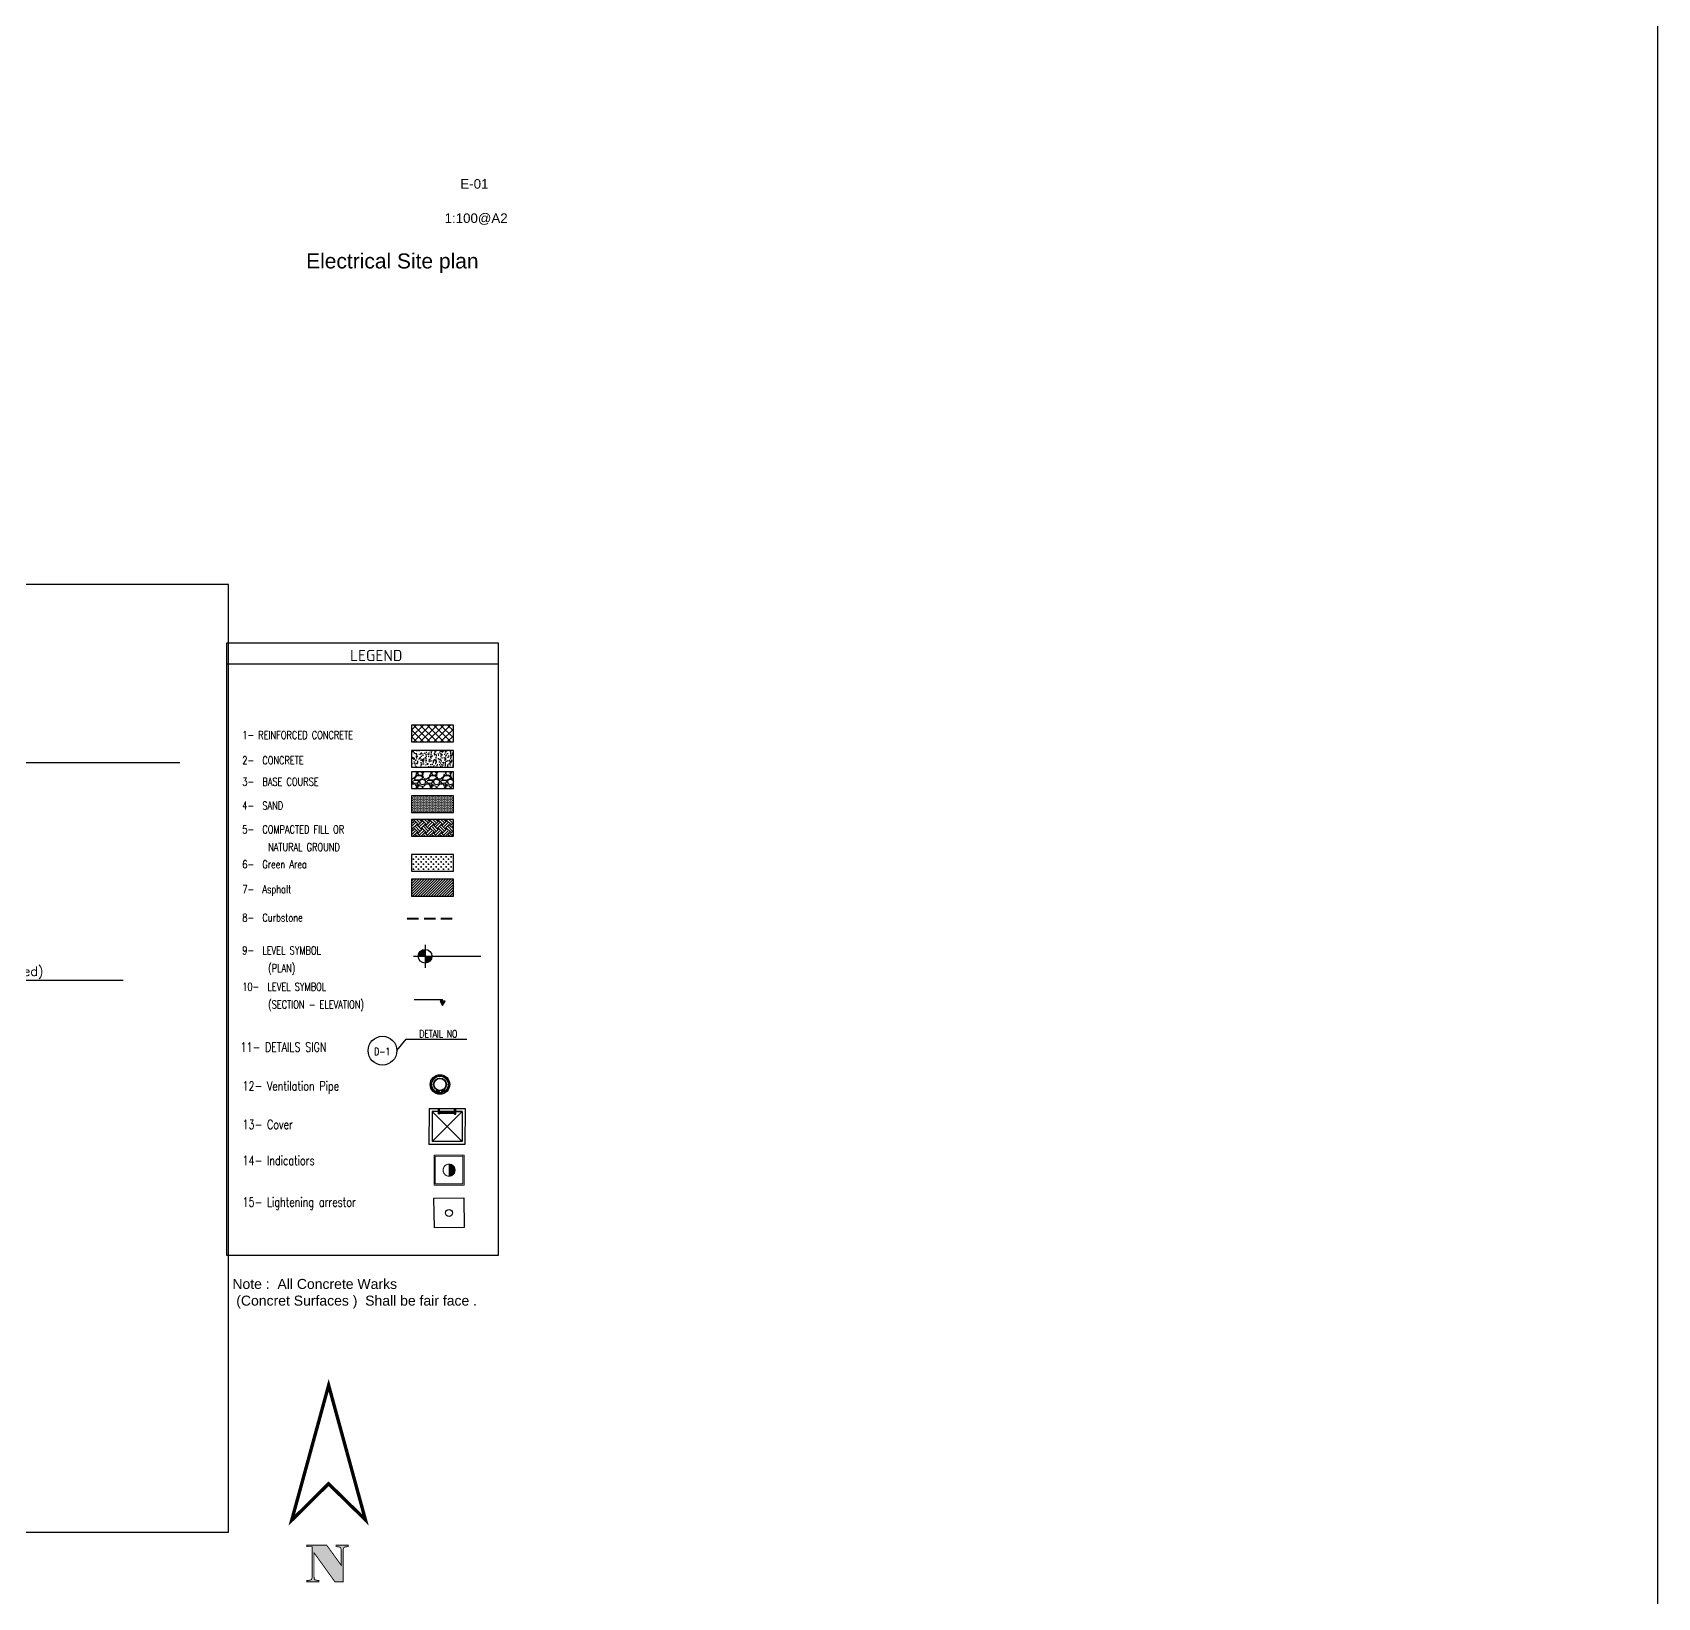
# Model space of a CAD drawing. Extents: x 152089 to 152185, y 180985 to 181226.
# Drawn here: x 152152.54 to 152185.03, y 181106.29 to 181137.6 of the extents above; entities that cross this region are included whole.
import ezdxf

# ---------------------------------------------------------------- set-up
doc = ezdxf.new("R2010")
doc.units = 0
doc.header["$LTSCALE"] = 3
doc.header["$MEASUREMENT"] = 0
for name, pattern in [('AUSGEZOGEN', [0]), ('CENTER', [2, 1.25, -0.25, 0.25, -0.25]), ('DASHDOT2', [0.5, 0.25, -0.125, 0, -0.125]), ('DASHED2', [0.375, 0.25, -0.125])]:
    doc.linetypes.add(name, pattern=pattern)
doc.layers.get('0').update_dxf_attribs({"linetype": 'CONTINUOUS'})
for name, color, linetype in [('ceco.net 1', 7, 'CONTINUOUS'), ('DIM', 144, 'CONTINUOUS'), ('EBENE0', 7, 'AUSGEZOGEN'), ('G-Border', 4, 'CONTINUOUS'), ('G-Text Sub', 3, 'CONTINUOUS'), ('HATCH', 40, 'CONTINUOUS'), ('Hatch Concret', 8, 'CONTINUOUS'), ('MECNEK', 6, 'CONTINUOUS'), ('MHATCH', 8, 'CONTINUOUS'), ('NUMBERS', 6, 'CONTINUOUS'), ('POLI', 3, 'CONTINUOUS'), ('POWER', 54, 'CONTINUOUS'), ('SEC', 4, 'CONTINUOUS'), ('TEXT', 7, 'CONTINUOUS'), ('TEXTS', 1, 'CONTINUOUS'), ('TILES', 8, 'CONTINUOUS'), ('TXT', 6, 'CONTINUOUS'), ('wall-out', 7, 'CONTINUOUS')]:
    doc.layers.add(name, color=color, linetype=linetype)
doc.layers.add('hah', color=41, linetype='CONTINUOUS', lineweight=9)
doc.styles.add('1 - 3.5mm', font='isocpeur.ttf', dxfattribs={"height": 3.5})
doc.styles.add('ABED', font='romant.shx')
doc.styles.add('ROMANS', font='romans.shx')
pattern_1 = [(90.0871826, (151837.7961977, 180630.4265384), (-0.00449999479, -6.8473e-06), []), (90.0871826, (151837.7946977, 180630.426536), (-0.00449999479, -6.8473e-06), [0.0015, -0.0015]), (90.0871826, (151837.7931977, 180630.426534), (-0.00449999479, -6.8473e-06), [0.0015, -0.0015])]

msp = doc.modelspace()

# ---------------------------------------------------------------- hatches: boundary and pattern name
at = {"layer": 'DIM', "linetype": 'DASHED2', "ltscale": 0.9}
msp.add_hatch(color=3, dxfattribs=at).paths.add_polyline_path([(152158.425, 181107.34), (152158.029, 181107.34), (152158.029, 181107.311), (152158.132, 181107.311), (152158.132, 181106.714), (152158.132, 181106.703), (152158.131, 181106.691), (152158.13, 181106.682), (152158.127, 181106.672), (152158.124, 181106.665), (152158.12, 181106.658), (152158.115, 181106.653), (152158.111, 181106.65), (152158.106, 181106.647), (152158.099, 181106.645), (152158.091, 181106.642), (152158.083, 181106.64), (152158.072, 181106.638), (152158.061, 181106.636), (152158.049, 181106.635), (152158.035, 181106.635), (152158.029, 181106.635), (152158.029, 181106.607), (152158.271, 181106.607), (152158.271, 181106.635), (152158.256, 181106.635), (152158.242, 181106.636), (152158.23, 181106.638), (152158.218, 181106.64), (152158.209, 181106.642), (152158.201, 181106.645), (152158.194, 181106.647), (152158.19, 181106.65), (152158.186, 181106.653), (152158.182, 181106.658), (152158.179, 181106.665), (152158.176, 181106.673), (152158.174, 181106.682), (152158.172, 181106.692), (152158.171, 181106.705), (152158.171, 181106.717), (152158.171, 181107.189), (152158.59, 181106.607), (152158.754, 181106.607), (152158.754, 181107.225), (152158.754, 181107.238), (152158.755, 181107.249), (152158.757, 181107.261), (152158.759, 181107.27), (152158.762, 181107.278), (152158.765, 181107.286), (152158.769, 181107.291), (152158.772, 181107.296), (152158.777, 181107.299), (152158.784, 181107.302), (152158.791, 181107.305), (152158.8, 181107.307), (152158.81, 181107.309), (152158.822, 181107.31), (152158.833, 181107.311), (152158.847, 181107.311), (152158.854, 181107.311), (152158.854, 181107.34), (152158.611, 181107.34), (152158.611, 181107.311), (152158.614, 181107.311), (152158.629, 181107.311), (152158.642, 181107.31), (152158.654, 181107.309), (152158.666, 181107.307), (152158.675, 181107.304), (152158.684, 181107.301), (152158.691, 181107.297), (152158.697, 181107.293), (152158.701, 181107.289), (152158.704, 181107.285), (152158.708, 181107.278), (152158.71, 181107.269), (152158.711, 181107.26), (152158.713, 181107.249), (152158.714, 181107.238), (152158.714, 181107.225), (152158.714, 181106.939)])
at = {"layer": 'hah', "linetype": 'CENTER', "ltscale": 2}
h = msp.add_hatch(dxfattribs=at)
h.set_pattern_fill('INSUL', color=8, scale=0.012, angle=90.0872, style=0)
h.set_pattern_definition(pattern_1)
h.paths.add_polyline_path([(152160.87, 181114.962), (152160.871, 181114.842), (152160.991, 181114.843, 0.414214)])
h = msp.add_hatch(dxfattribs=at)
h.set_pattern_fill('INSUL', color=8, scale=0.012, angle=90.0872, style=0)
h.set_pattern_definition(pattern_1)
h.paths.add_polyline_path([(152160.871, 181114.842), (152160.871, 181114.722, 0.414214), (152160.991, 181114.843)])
at = {"layer": 'HATCH'}
h = msp.add_hatch(color=256, dxfattribs=at)
h.paths.add_polyline_path([(152160.797, 181116.494), (152160.792, 181116.495, 0.061675), (152160.804, 181116.522), (152160.809, 181116.521, -0.059213)])
h.paths.add_polyline_path([(152160.809, 181116.521), (152160.804, 181116.522, 0.061675), (152160.809, 181116.551), (152160.814, 181116.55, -0.059213)])
h.paths.add_polyline_path([(152160.751, 181116.665), (152160.75, 181116.66, 0.061675), (152160.723, 181116.672), (152160.724, 181116.676, -0.059213)])
h.paths.add_polyline_path([(152160.712, 181116.679), (152160.714, 181116.677), (152160.714, 181116.679, -0.022011), (152160.724, 181116.676), (152160.723, 181116.672, 0.061675), (152160.694, 181116.676), (152160.695, 181116.681, -0.033393)])
h.paths.add_polyline_path([(152160.569, 181116.591), (152160.574, 181116.59, 0.061675), (152160.569, 181116.561), (152160.564, 181116.562, -0.059213)])
h.paths.add_polyline_path([(152160.574, 181116.59), (152160.569, 181116.591, -0.059213), (152160.581, 181116.619), (152160.585, 181116.617, 0.061675)])
h.paths.add_polyline_path([(152160.654, 181116.436), (152160.655, 181116.441, 0.061675), (152160.684, 181116.436), (152160.683, 181116.431, -0.059213)])
h.paths.add_polyline_path([(152160.627, 181116.448), (152160.628, 181116.453, 0.061675), (152160.655, 181116.441), (152160.654, 181116.436, -0.059213)])
h = msp.add_hatch(color=256, dxfattribs=at)
h.paths.add_polyline_path([(152160.688, 181116.38), (152160.688, 181116.385, 0.029495), (152160.708, 181116.386), (152160.709, 181116.382, -0.029495)])
h.paths.add_polyline_path([(152160.597, 181116.412), (152160.594, 181116.408, -0.029495), (152160.578, 181116.42), (152160.581, 181116.424, 0.029495)])
h.paths.add_polyline_path([(152160.67, 181116.726), (152160.669, 181116.731, -0.029495), (152160.69, 181116.732), (152160.69, 181116.727, 0.029495)])
h.paths.add_polyline_path([(152160.781, 181116.7), (152160.783, 181116.705, -0.029495), (152160.8, 181116.692), (152160.797, 181116.689, 0.029495)])
at = {"layer": 'Hatch Concret'}
h = msp.add_hatch(dxfattribs=at)
h.set_pattern_fill('ANSI37', color=8, scale=0.767719, style=0)
h.set_pattern_definition([(45, (152003.37233, 181177.93114), (-0.06785738, 0.06785738), []), (135, (152003.37233, 181177.93114), (-0.06785738, -0.06785738), [])])
h.paths.add_polyline_path([(152160.956, 181123.408), (152160.956, 181123.745), (152160.12, 181123.745), (152160.12, 181123.408)])
at = {"layer": 'MHATCH', "linetype": 'Continuous'}
msp.add_hatch(color=256, dxfattribs=at).paths.add_polyline_path([(152160.694, 181118.219), (152160.79, 181118.219), (152160.742, 181118.137)])
at = {"layer": 'TEXT', "linetype": 'Continuous'}
h = msp.add_hatch(dxfattribs=at)
h.set_pattern_fill('AR-CONC', color=8, scale=0.019193, style=0)
h.set_pattern_definition([(50, (152437.0075, 181129.07545), (0.137663504, -0.012043996), [0.014394725, -0.15834197]), (355, (152437.0075, 181129.07545), (-0.0266305, 0.14436798), [0.01151578, -0.12667358]), (100.4514, (152437.01897, 181129.07444), (0.11103311, 0.1323239), [0.01223363, -0.13456997]), (46.1842, (152437.0075, 181129.11383), (0.20483521, -0.03176801), [0.02159209, -0.23751296]), (96.6356, (152437.02457, 181129.11119), (0.1793895, 0.18696211), [0.01835045, -0.20185492]), (351.1842, (152437.0075, 181129.11383), (0.17938935, 0.18696225), [0.01727367, -0.19001036]), (21, (152437.02669, 181129.10424), (0.11456417, -0.077274507), [0.014394725, -0.15834197]), (326, (152437.02669, 181129.10424), (0.04669943, 0.1391778), [0.01151578, -0.12667358]), (71.4514, (152437.03624, 181129.0978), (0.161263645, 0.06190317), [0.01223363, -0.13456997]), (37.5, (152437.0075, 181129.075447), (0.002333837, 0.063892205), [0, -0.12513814, 0, -0.128592873, 0, -0.1271534]), (7.5, (152437.0075, 181129.07545), (0.050490847, 0.075699306), [0, -0.07331713, 0, -0.122259194, 0, -0.04846224]), (327.5, (152436.9647, 181129.075447), (0.102456359, -0.004328949), [0, -0.047982415, 0, -0.149705136, 0, -0.1986472]), (317.5, (152436.945505, 181129.07545), (0.111930724, 0.019213115), [0, -0.06237714, 0, -0.099419565, 0, -0.1410683])])
h.paths.add_polyline_path([(152160.956, 181122.901), (152160.956, 181123.238), (152160.12, 181123.238), (152160.12, 181122.901)])
h = msp.add_hatch(dxfattribs=at)
h.set_pattern_fill('DOTS', color=8, scale=0.383859, style=0)
h.set_pattern_definition([(1e-15, (152003.372334, 181179.796168), (0.011995604, 0.0239912077), [0, -0.0239912077])])
h.paths.add_polyline_path([(152160.956, 181121.995), (152160.956, 181122.332), (152160.12, 181122.332), (152160.12, 181121.995)])
h = msp.add_hatch(dxfattribs=at)
h.set_pattern_fill('EARTH', color=8, scale=0.460631, angle=45, style=0)
h.set_pattern_definition([(45, (152437.0075, 181130.96524), (0, 0.16285772), [0.1151578, -0.1151578]), (45, (152436.97696, 181130.99578), (0, 0.16285772), [0.1151578, -0.1151578]), (45, (152436.94643, 181131.02632), (0, 0.16285772), [0.1151578, -0.1151578]), (135, (152436.94643, 181131.04667), (-0.16285772, 7e-17), [0.1151578, -0.1151578]), (135, (152436.97696, 181131.07721), (-0.16285772, 7e-17), [0.1151578, -0.1151578]), (135, (152437.0075, 181131.10774), (-0.16285772, 7e-17), [0.1151578, -0.1151578])])
h.paths.add_polyline_path([(152160.956, 181121.519), (152160.956, 181121.857), (152160.12, 181121.857), (152160.12, 181121.519)])
at = {"layer": 'TEXTS'}
h = msp.add_hatch(dxfattribs=at)
h.set_pattern_fill('CROSS', color=3, scale=0.2)
h.set_pattern_definition([(0, (0, -83.889484), (0.05, 0.05), [0.025, -0.075]), (90, (0.0125, -83.901984), (-0.05, 0.05), [0.025, -0.075])])
h.paths.add_polyline_path([(152160.956, 181120.821), (152160.956, 181121.158), (152160.12, 181121.158), (152160.12, 181120.821)])
h = msp.add_hatch(dxfattribs=at)
h.set_pattern_fill('ANSI31', color=8, scale=0.3)
h.set_pattern_definition([(45, (0, -84.08657), (-0.0265165042945, 0.0265165042945), [])])
h.paths.add_polyline_path([(152160.956, 181120.324), (152160.956, 181120.662), (152160.12, 181120.662), (152160.12, 181120.324)])
at = {"layer": 'TILES', "linetype": 'Continuous'}
h = msp.add_hatch(dxfattribs=at)
h.set_pattern_fill('GRAVEL', color=8, scale=0.28, style=0)
h.set_pattern_definition([(228.0128, (152156.62156, 181114.486163), (-2.239999505, -2.520000376), [0.03767, -3.7293446]), (184.9697, (152156.59636, 181114.458163), (3.360000294, 0.279997566), [0.064643, -6.399659]), (132.5104, (152156.53196, 181114.452563), (2.7999974, -3.08000243), [0.0455806, -4.512489]), (267.2737, (152156.42276, 181114.382563), (0.279998885, 5.600000083), [0.0588666, -5.827796]), (292.8337, (152156.41996, 181114.323763), (-1.400002774, 3.359998995), [0.0577234, -5.7146244]), (357.2737, (152156.44236, 181114.270563), (-5.600000083, 0.279998885), [0.0588666, -5.827796]), (37.6942, (152156.50116, 181114.267763), (-3.640002057, -2.799997313), [0.077848, -7.7069577]), (72.2553, (152156.56276, 181114.315363), (1.960003014, 6.159998945), [0.0734966, -7.27617]), (121.4296, (152156.58516, 181114.385363), (-2.240002306, 3.63999861), [0.059066, -5.8475404]), (175.2364, (152156.55436, 181114.435763), (3.080000265, -0.27999763), [0.067433, -3.3042136]), (222.3974, (152156.48716, 181114.4413625), (-3.360002058, -3.079997783), [0.0872054, -8.633345]), (138.8141, (152156.69996, 181114.379763), (-1.960000825, 1.67999925), [0.029764, -2.9466763]), (171.4692, (152156.67756, 181114.399363), (3.63999952, -0.560002215), [0.0566264, -5.606023]), (225, (152156.62156, 181114.40776), (-3e-17, -0.28), [0.039598, -0.356382]), (203.1986, (152156.60196, 181114.441363), (1.39999992, 0.56000037), [0.021324, -2.111092]), (291.8014, (152156.58236, 181114.43296), (-0.27999997, 0.84000008), [0.030157, -1.4776894]), (30.9638, (152156.59356, 181114.404963), (0.83999945, 0.5600007), [0.04898, -1.5836864]), (161.5651, (152156.63556, 181114.43016), (0.5600001, -0.27999955), [0.0354175, -0.85002]), (16.3895, (152156.41996, 181114.432963), (2.800000616, 0.83999796), [0.049616, -4.9119966]), (70.3462, (152156.46756, 181114.446963), (-1.11999867, -3.080000598), [0.041625, -4.120874]), (293.1986, (152156.63556, 181114.486163), (-0.56000037, 1.39999992), [0.042648, -2.089768]), (343.6105, (152156.65236, 181114.446963), (-2.800000616, 0.83999796), [0.049616, -4.9119966]), (339.444, (152156.41996, 181114.259363), (-1.40000052, 0.55999888), [0.0478464, -2.344475]), (294.7751, (152156.46476, 181114.242563), (-1.399997813, 3.08000096), [0.04009, -3.9689]), (66.8014, (152156.63836, 181114.206163), (0.56000037, 1.39999992), [0.042648, -2.089768]), (17.354, (152156.65516, 181114.245363), (-3.640000565, -1.11999846), [0.0469367, -4.6467187]), (69.444, (152156.50116, 181114.206163), (-0.55999888, -1.40000052), [0.023923, -2.368398]), (101.3099, (152156.62156, 181114.20616), (-0.27999934, 1.1200002), [0.014277, -1.413448]), (165.9638, (152156.61876, 181114.22016), (0.84000015, -0.27999946), [0.0577234, -1.096746]), (186.009, (152156.56276, 181114.234163), (2.79999993, 0.27999981), [0.053494, -5.2958984]), (303.6901, (152156.59356, 181114.37976), (-0.2800004, 0.5599999), [0.040382, -0.969172]), (353.1572, (152156.61596, 181114.346163), (4.759999822, -0.56000224), [0.0705023, -6.9797176]), (60.9454, (152156.68596, 181114.337763), (-1.12000001, -1.96000011), [0.0288277, -2.853949]), (90, (152156.69996, 181114.36296), (-0.28, 0.28), [0.0168, -0.2632]), (120.2564, (152156.55716, 181114.242563), (1.11999857, -1.960000688), [0.038899, -3.8509856]), (48.0128, (152156.53756, 181114.276163), (2.239999505, 2.520000376), [0.07534, -3.6916746]), (0, (152156.58796, 181114.33216), (0.28, 0.28), [0.0728, -0.2072]), (325.3048, (152156.66076, 181114.332163), (-2.799998393, 1.96000241), [0.044272, -4.382917]), (254.0546, (152156.69716, 181114.306963), (-0.27999997, -1.12000004), [0.0407686, -1.997662]), (207.646, (152156.68596, 181114.267763), (-5.319998826, -2.80000216), [0.066378, -6.5714527]), (175.4261, (152156.62716, 181114.236963), (-3.640000156, 0.279998544), [0.0702237, -6.9521407])])
h.paths.add_polyline_path([(152160.956, 181122.473), (152160.956, 181122.811), (152160.12, 181122.811), (152160.12, 181122.473)])

# ---------------------------------------------------------------- linework, layer by layer
at = {"linetype": 'ByBlock'}
msp.add_line((152155.491, 181122.986), (152146.312, 181122.986), dxfattribs=at)
msp.add_lwpolyline([(152144.288, 181118.643), (152154.355, 181118.643)], dxfattribs=at)
at = {"layer": 'ceco.net 1', "color": 3, "const_width": 0.0673}
msp.add_lwpolyline([(152157.725, 181107.84), (152158.463, 181110.539), (152159.199, 181107.847), (152158.462, 181108.569)], close=True, dxfattribs=at)
at = {"layer": 'ceco.net 1', "color": 3, "const_width": 0.0182}
msp.add_lwpolyline([(152158.171, 181106.717), (152158.171, 181106.705), (152158.172, 181106.692), (152158.174, 181106.682), (152158.176, 181106.673), (152158.179, 181106.665), (152158.182, 181106.658), (152158.186, 181106.653), (152158.19, 181106.65), (152158.194, 181106.647), (152158.201, 181106.645), (152158.209, 181106.642), (152158.218, 181106.64), (152158.23, 181106.638), (152158.242, 181106.636), (152158.256, 181106.635), (152158.271, 181106.635), (152158.271, 181106.607), (152158.029, 181106.607), (152158.029, 181106.635), (152158.035, 181106.635), (152158.049, 181106.635), (152158.061, 181106.636), (152158.072, 181106.638), (152158.083, 181106.64), (152158.091, 181106.642), (152158.099, 181106.645), (152158.106, 181106.647), (152158.111, 181106.65), (152158.115, 181106.653), (152158.12, 181106.658), (152158.124, 181106.665), (152158.127, 181106.672), (152158.13, 181106.682), (152158.131, 181106.691), (152158.132, 181106.703), (152158.132, 181106.714), (152158.132, 181107.311), (152158.029, 181107.311), (152158.029, 181107.34), (152158.425, 181107.34), (152158.714, 181106.939), (152158.714, 181107.225), (152158.714, 181107.238), (152158.713, 181107.249), (152158.711, 181107.26), (152158.71, 181107.269), (152158.708, 181107.278), (152158.704, 181107.285), (152158.701, 181107.289), (152158.697, 181107.293), (152158.691, 181107.297), (152158.684, 181107.301), (152158.675, 181107.304), (152158.666, 181107.307), (152158.654, 181107.309), (152158.642, 181107.31), (152158.629, 181107.311), (152158.614, 181107.311), (152158.611, 181107.311), (152158.611, 181107.34), (152158.854, 181107.34), (152158.854, 181107.311), (152158.847, 181107.311), (152158.833, 181107.311), (152158.822, 181107.31), (152158.81, 181107.309), (152158.8, 181107.307), (152158.791, 181107.305), (152158.784, 181107.302), (152158.777, 181107.299), (152158.772, 181107.296), (152158.769, 181107.291), (152158.765, 181107.286), (152158.762, 181107.278), (152158.759, 181107.27), (152158.757, 181107.261), (152158.755, 181107.249), (152158.754, 181107.238), (152158.754, 181107.225), (152158.754, 181106.607), (152158.59, 181106.607), (152158.171, 181107.189), (152158.171, 181106.717), (152158.171, 181106.717)], dxfattribs=at)
at = {"layer": 'EBENE0', "color": 8, "linetype": 'AUSGEZOGEN'}
for p, q in [((152160.471, 181116.074), (152160.469, 181115.354)), ((152160.471, 181116.074), (152161.191, 181116.073)), ((152160.471, 181116.074), (152161.191, 181116.073)), ((152160.531, 181116.014), (152160.53, 181115.414)), ((152160.531, 181116.014), (152160.53, 181115.414)), ((152161.131, 181116.013), (152160.53, 181115.414)), ((152161.131, 181116.013), (152160.53, 181115.414)), ((152161.131, 181116.013), (152160.531, 181116.014)), ((152160.531, 181116.014), (152161.13, 181115.413)), ((152160.531, 181116.014), (152161.13, 181115.413)), ((152160.657, 181115.966), (152160.657, 181116.074)), ((152160.657, 181115.966), (152160.657, 181116.074)), ((152160.681, 181115.965), (152160.681, 181116.074)), ((152160.681, 181115.965), (152160.681, 181116.074)), ((152160.981, 181115.965), (152160.981, 181116.073)), ((152160.981, 181115.965), (152160.981, 181116.073)), ((152161.005, 181115.965), (152161.005, 181116.073)), ((152161.005, 181115.965), (152161.005, 181116.073)), ((152161.131, 181116.013), (152161.13, 181115.413)), ((152161.131, 181116.013), (152161.13, 181115.413)), ((152161.191, 181116.073), (152161.189, 181115.353)), ((152161.191, 181116.073), (152161.189, 181115.353)), ((152161.191, 181116.073), (152161.189, 181115.353)), ((152160.681, 181115.965), (152160.657, 181115.966)), ((152160.681, 181115.965), (152160.657, 181115.966)), ((152160.981, 181116.001), (152160.681, 181116.001)), ((152160.981, 181116.001), (152160.681, 181116.001)), ((152160.981, 181115.977), (152160.681, 181115.977)), ((152160.981, 181115.977), (152160.681, 181115.977)), ((152160.981, 181115.965), (152161.005, 181115.965)), ((152160.981, 181115.965), (152161.005, 181115.965)), ((152161.13, 181115.413), (152160.53, 181115.414)), ((152161.13, 181115.413), (152160.53, 181115.414)), ((152161.189, 181115.353), (152160.469, 181115.354)), ((152161.189, 181115.353), (152160.469, 181115.354))]:
    msp.add_line(p, q, dxfattribs=at)
msp.add_lwpolyline([(152160.569, 181114.279), (152161.163, 181114.286), (152161.171, 181113.692), (152160.577, 181113.685)], close=True, dxfattribs=at)
msp.add_circle((152160.87, 181113.986), 0.069, dxfattribs=at)
at = {"layer": 'G-Border', "ltscale": 100}
msp.add_line((152161.862, 181124.959), (152156.42, 181124.959), dxfattribs=at)
at = {"layer": 'hah', "color": 8, "ltscale": 2}
for p, q in [((152160.57, 181115.142), (152161.17, 181115.143)), ((152160.571, 181114.542), (152160.57, 181115.142)), ((152160.594, 181115.118), (152161.146, 181115.119)), ((152160.595, 181114.566), (152160.594, 181115.118)), ((152161.147, 181114.567), (152161.146, 181115.119)), ((152161.171, 181114.543), (152161.17, 181115.143)), ((152160.571, 181114.542), (152161.171, 181114.543)), ((152160.595, 181114.566), (152161.147, 181114.567))]:
    msp.add_line(p, q, dxfattribs=at)
at = {"layer": 'hah', "color": 8, "linetype": 'CENTER', "ltscale": 2}
msp.add_circle((152160.871, 181114.842), 0.12, dxfattribs=at)
at = {"layer": 'HATCH'}
for p, q in [((152160.617, 181116.407), (152160.628, 181116.445)), ((152160.619, 181116.405), (152160.631, 181116.443)), ((152160.622, 181116.404), (152160.633, 181116.442)), ((152160.625, 181116.403), (152160.636, 181116.441)), ((152160.628, 181116.402), (152160.639, 181116.439)), ((152160.631, 181116.401), (152160.642, 181116.438)), ((152160.634, 181116.4), (152160.645, 181116.437)), ((152160.637, 181116.399), (152160.648, 181116.436)), ((152160.639, 181116.398), (152160.65, 181116.435)), ((152160.642, 181116.397), (152160.653, 181116.434)), ((152160.645, 181116.396), (152160.656, 181116.433)), ((152160.648, 181116.395), (152160.659, 181116.433)), ((152160.651, 181116.394), (152160.662, 181116.432)), ((152160.654, 181116.394), (152160.665, 181116.431)), ((152160.657, 181116.393), (152160.668, 181116.431)), ((152160.66, 181116.393), (152160.671, 181116.43)), ((152160.663, 181116.392), (152160.674, 181116.43)), ((152160.666, 181116.392), (152160.678, 181116.43)), ((152160.669, 181116.391), (152160.681, 181116.429)), ((152160.713, 181116.43), (152160.716, 181116.432)), ((152160.713, 181116.431), (152160.732, 181116.396)), ((152160.716, 181116.425), (152160.785, 181116.463)), ((152160.719, 181116.42), (152160.788, 181116.457)), ((152160.719, 181116.433), (152160.738, 181116.398)), ((152160.722, 181116.414), (152160.79, 181116.452)), ((152160.725, 181116.409), (152160.793, 181116.446)), ((152160.725, 181116.434), (152160.744, 181116.4)), ((152160.728, 181116.404), (152160.796, 181116.441))]:
    msp.add_line(p, q, dxfattribs=at)
at = {"layer": 'MECNEK'}
for p, q in [((152160.578, 181116.42), (152160.581, 181116.424)), ((152160.615, 181116.408), (152160.626, 181116.446)), ((152160.627, 181116.448), (152160.628, 181116.453)), ((152160.671, 181116.391), (152160.682, 181116.429)), ((152160.683, 181116.431), (152160.684, 181116.436)), ((152160.688, 181116.38), (152160.688, 181116.385)), ((152160.709, 181116.382), (152160.708, 181116.386))]:
    msp.add_line(p, q, dxfattribs=at)
for radius in [0.195, 0.171, 0.168, 0.166, 0.127, 0.125, 0.12]:
    msp.add_circle((152160.689, 181116.556), radius, dxfattribs=at)
for start, end in [(230.7328, 237.4906), (269.7458, 276.5036)]:
    msp.add_arc((152160.689, 181116.556), 0.176, start, end, dxfattribs=at)
at = {"layer": 'MECNEK', "linetype": 'DASHED2', "ltscale": 5}
msp.add_arc((152160.689, 181116.556), 0.176, 237.4906, 269.7458, dxfattribs=at)
at = {"layer": 'NUMBERS', "color": 8, "linetype": 'DASHDOT2'}
msp.add_line((152160.757, 181116.01), (152161.09, 181116.013), dxfattribs=at)
at = {"layer": 'SEC', "color": 1, "ltscale": 0.07}
for p, q in [((152160.173, 181118.258), (152160.742, 181118.258)), ((152160.694, 181118.219), (152160.742, 181118.137)), ((152160.79, 181118.219), (152160.694, 181118.219)), ((152160.742, 181118.212), (152160.742, 181118.258)), ((152160.742, 181118.137), (152160.79, 181118.219))]:
    msp.add_line(p, q, dxfattribs=at)
at = {"layer": 'TEXT', "color": 7}
for p, q in [((152160.39, 181119.35), (152160.39, 181118.891)), ((152160.161, 181119.12), (152161.504, 181119.12)), ((152159.826, 181117.232), (152160.014, 181117.463)), ((152160.014, 181117.463), (152161.223, 181117.463))]:
    msp.add_line(p, q, dxfattribs=at)
at = {"layer": 'TEXT', "color": 7, "linetype": 'Continuous'}
for points in [[(152160.12, 181122.901), (152160.956, 181122.901), (152160.956, 181123.238), (152160.12, 181123.238)], [(152160.12, 181121.995), (152160.956, 181121.995), (152160.956, 181122.332), (152160.12, 181122.332)], [(152160.12, 181121.519), (152160.956, 181121.519), (152160.956, 181121.857), (152160.12, 181121.857)], [(152160.12, 181120.821), (152160.956, 181120.821), (152160.956, 181121.158), (152160.12, 181121.158)], [(152160.12, 181120.324), (152160.956, 181120.324), (152160.956, 181120.662), (152160.12, 181120.662)]]:
    msp.add_lwpolyline(points, close=True, dxfattribs=at)
at = {"layer": 'TEXT', "color": 7, "const_width": 0.138}
for points in [[(152160.39, 181119.189, 0.414214), (152160.322, 181119.12)], [(152160.39, 181119.051, 0.414214), (152160.459, 181119.12)]]:
    msp.add_lwpolyline(points, format="xyb", dxfattribs=at)
at = {"layer": 'TEXT', "color": 7}
for centre, radius in [((152160.39, 181119.12), 0.138), ((152159.539, 181117.232), 0.287)]:
    msp.add_circle(centre, radius, dxfattribs=at)
at = {"layer": 'TEXTS', "color": 4, "linetype": 'DASHED2', "lineweight": 40, "ltscale": 0.3}
msp.add_line((152160.034, 181119.872), (152161.042, 181119.872), dxfattribs=at)
at = {"layer": 'TEXTS'}
for points in [[(152088.983, 181226.11), (152185.029, 181226.11), (152185.029, 180984.801), (152088.983, 180984.801)], [(152133.666, 181107.598), (152156.464, 181107.598), (152156.464, 181126.554), (152133.666, 181126.554)]]:
    msp.add_lwpolyline(points, close=True, dxfattribs=at)
at = {"layer": 'TILES', "color": 7, "linetype": 'Continuous'}
for points in [[(152160.12, 181123.408), (152160.956, 181123.408), (152160.956, 181123.745), (152160.12, 181123.745)], [(152160.12, 181122.473), (152160.956, 181122.473), (152160.956, 181122.811), (152160.12, 181122.811)]]:
    msp.add_lwpolyline(points, close=True, dxfattribs=at)
at = {"layer": 'wall-out'}
msp.add_lwpolyline([(152161.862, 181125.379), (152156.42, 181125.379), (152156.42, 181113.143), (152161.862, 181113.143)], close=True, dxfattribs=at)

# ---------------------------------------------------------------- texts
at = {"layer": 'G-Text Sub', "ltscale": 100, "insert": (152159.367, 181125.025), "char_height": 0.22176, "attachment_point": 7, "style": '1 - 3.5mm'}
msp.add_mtext('\\pi-0.47678;LEGEND', dxfattribs=at)
at = {"layer": 'POLI', "color": 6, "insert": (152156.539, 181112.666), "char_height": 0.2, "width": 5.25057, "attachment_point": 1, "style": 'ROMANS'}
msp.add_mtext('{\\fArial|b0|i0|c0|p34;Note :  All Concrete Warks\\P (Concret Surfaces )  Shall be fair face .}', dxfattribs=at)
at = {"layer": 'POWER', "linetype": 'ByBlock', "style": 'ABED'}
msp.add_text('19mm dia, 1.5m Length ( Or As Indicated)', height=0.18573, dxfattribs=at).set_placement((152147.271, 181118.728))
at = {"layer": 'TXT', "color": 7, "style": 'ROMANS', "width": 0.75}
for s, height, p in [('1- REINFORCED CONCRETE', 0.15994, (152156.737, 181123.465)), ('2-  CONCRETE', 0.15994, (152156.737, 181122.959)), ('3-  BASE COURSE', 0.15994, (152156.737, 181122.531)), ('4-  SAND', 0.1599, (152156.737, 181122.053)), ('5-  COMPACTED FILL OR ', 0.15994, (152156.737, 181121.577)), ('NATURAL GROUND', 0.15994, (152157.252, 181121.223)), ('6-  Green Area ', 0.15994, (152156.737, 181120.879)), ('7-  Asphalt ', 0.15994, (152156.737, 181120.382)), ('8-  Curbstone ', 0.15994, (152156.737, 181119.812)), ('9-  LEVEL SYMBOL', 0.15994, (152156.737, 181119.157)), ('(PLAN)', 0.1599, (152157.252, 181118.802)), ('10-  LEVEL SYMBOL', 0.15994, (152156.737, 181118.43)), ('(SECTION - ELEVATION)', 0.15994, (152157.252, 181118.075)), ('DETAIL NO', 0.1483, (152160.277, 181117.495)), ('11- DETAILS SIGN', 0.18541, (152156.702, 181117.21)), ('D-1', 0.1483, (152159.374, 181117.139)), ('12- Ventilation Pipe', 0.18541, (152156.742, 181116.433)), ('13- Cover', 0.1854, (152156.742, 181115.663)), ('14- Indicatiors', 0.18541, (152156.742, 181114.943)), ('15- Lightening arrestor', 0.18541, (152156.742, 181114.111))]:
    msp.add_text(s, height=height, dxfattribs=at).set_placement(p)
at = {"layer": 'TXT', "color": 7, "attachment_point": 3}
for s, insert, char_height, width in [('\\A1;{\\fArial|b0|i0|c0|p34;E-01}', (152161.658, 181134.664), 0.19045, 2.60582), ('{\\fArial|b0|i0|c0|p34;1:100@A2}', (152162.042, 181133.978), 0.19045, 1.2586), ('{\\fArial|b0|i0|c0|p34;Electrical Site plan}', (152161.46, 181133.177), 0.3, 4.11287)]:
    msp.add_mtext(s, dxfattribs=dict(at, insert=insert, char_height=char_height, width=width))

doc.saveas('drawing.dxf')
